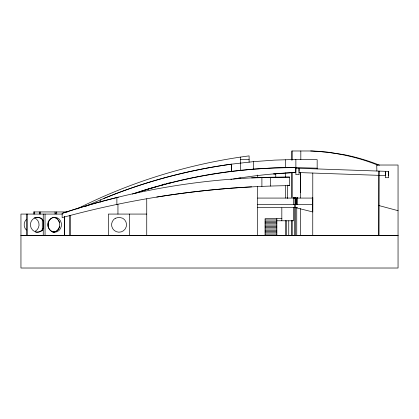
<?xml version="1.0" encoding="UTF-8"?>
<svg xmlns="http://www.w3.org/2000/svg" width="419" height="419" viewBox="0 0 419 419"><rect width="100%" height="100%" fill="white"/><g stroke="black" fill="none" stroke-linecap="round" stroke-linejoin="round"><path stroke-width="0.63" d="M295.893 159.45L274.597 160.116L253.359 161.655L231.429 164.164L231.419 171.345A497.369 497.369 0 0 0 132.331 194.086M300.481 235.399L300.507 208.583M300.512 197.972L300.538 172.612L300.633 192.625M312.747 235.399L312.789 173.042M312.773 197.569L312.747 211.941L295.683 207.672M294.672 198.077L294.688 197.569L294.777 198.077M295.725 172.56L295.893 167.584L317.167 168.181M298.967 171.34L299.072 168.297L299.072 174.692L295.877 174.692L295.877 159.45L317.167 159.655L317.167 168.925M385.401 171.387L385.401 175.571L298.925 172.56M388.455 175.687L388.602 171.423L295.877 168.187M294.641 198.077L294.698 197.569M297.71 198.077L297.616 197.569L297.663 198.585M293.441 198.077L293.352 197.569L293.394 198.585M295.667 197.569L296.034 198.077L295.673 197.569L294.971 198.077L295.343 198.585M295.343 197.569L295.154 198.444M76.944 208.987C130.791 181.762 189.288 163.782 249.106 155.878L249.106 162.263M85.392 206.478C131.671 185.35 181.045 171.13 231.429 164.164L231.419 171.345L253.359 169.119L274.607 167.899L295.893 167.584M139.815 191.708L141.669 191.085M142.271 190.886L149.667 188.623M251.578 177.897L289.623 177.106L289.623 185.638C212.842 186.523 136.196 197.307 62.143 217.629L62.143 213.36L80.757 207.431L99.528 202.021L118.441 197.134M150.919 188.267L152.799 187.728M154.674 187.193L155.926 186.837M159.681 185.764L164.735 184.318M166.49 183.815L170.91 182.763M236.311 178.599L240.506 177.886M296.285 207.672L297.485 207.667M293.693 207.656L294.887 207.656M310.683 150.981L327.464 152.123L344.266 154.711A217.115 209.458 90 0 1 376.162 163.855L379.504 165.191M240.574 159.655L249.106 159.655M241.056 170.203L242.156 170.203M275.765 173.943L273.628 173.943L295.725 172.445A511.719 511.719 0 0 0 233.404 179.028M168.171 183.087L168.888 183.265M164.84 184.329L164.169 184.329L164.169 183.978M287.492 185.685L289.623 185.685M148.808 188.634L149.374 188.634M257.638 198.077L312.768 198.077M257.638 204.477L312.768 204.477M257.638 207.672L295.055 207.672M33.792 211.941L67.538 211.941M62.468 214.072L20.95 214.072L20.95 268.019L398.05 268.019L398.05 165.023L376.723 165.023L376.88 171.015M146.739 214.072L108.353 214.072L108.353 235.399M281.914 218.65L265.101 218.65L265.101 235.399M265.101 219.938L276.828 219.938M276.739 220.782L293.551 220.782L293.551 207.897M265.101 221.227L276.828 221.227M265.101 222.515L276.828 222.515M265.101 223.804L276.828 223.804M265.101 225.092L276.828 225.092M265.101 226.38L276.828 226.38M265.101 227.669L276.828 227.669M265.101 228.957L276.828 228.957M265.101 230.246L276.828 230.246M265.101 231.534L276.828 231.534M265.101 232.823L276.828 232.823M265.101 234.111L276.828 234.111M20.95 235.399L398.05 235.399M20.95 235.468L398.05 235.468M318.969 151.338L312.281 150.981L291.844 150.981L291.844 160.142M317.408 151.338C336.829 152.778 356.071 156.868 374.287 163.782L377.985 165.275M378.855 205.54L398.05 210.684M287.125 197.569L287.492 198.077M388.602 171.423L388.602 177.708L385.401 177.708L385.401 171.308M300.821 150.981L300.821 159.498M297.637 197.569L297.637 198.585M297.616 198.077L297.626 204.477M296.752 207.698L296.752 235.399M296.422 198.077L296.422 204.477M296.238 198.077L296.238 204.477M296.128 198.077L296.128 204.477M295.824 198.077L295.824 204.477M295.683 198.077L295.683 235.399M294.709 197.569L294.709 198.077M294.62 204.477L294.62 235.399M293.373 197.569L293.373 204.477M292.064 150.981L292.064 160.142M292.064 172.576L292.064 197.443M292.064 220.347L292.064 235.399M291.844 172.576L291.844 197.443M291.844 220.347L291.844 235.399M288.754 220.782L288.754 235.399M287.492 185.109L287.492 198.171M286.622 220.782L286.622 235.399M285.36 159.78L285.36 167.741M285.36 172.895L285.36 177.536M285.36 185.732L285.36 198.009M285.36 220.567L285.36 235.399M281.825 207.882L281.825 220.782M276.828 218.65L276.828 235.399M275.765 173.765L275.765 177.19M270.433 177.253L270.433 186.057M261.901 177.253L261.901 186.429M257.638 175.058L257.638 177.75M257.638 186.612L257.638 235.399M253.359 161.655L253.359 169.119M240.574 157.12L240.574 163.122M240.506 163.127L240.506 170.423M164.683 183.978L164.683 184.329M146.739 198.774L146.739 235.399M129.68 214.072L129.68 235.399M117.949 204.2L117.949 214.072M116.88 197.532L116.88 204.435M100.743 199.79L100.743 202.319M70.675 215.382L70.675 235.399M69.402 215.445L69.402 235.399M64.526 216.66L64.526 235.399M64.374 216.66L64.374 235.399M56.733 214.072L56.733 211.941L55.009 214.072L55.009 211.941M48.133 221.829L48.133 226.998M45.048 214.072L45.048 235.399M43.309 220.535L43.309 228.936M43.246 214.072L43.246 235.399M42.277 219.242L42.277 230.23M40.297 214.072L40.297 211.941L39.355 214.072L39.355 211.941M34.138 211.941L34.138 214.072M33.97 211.941L33.97 214.072M27.272 214.072L27.272 235.399M26.387 214.072L26.387 235.399M62.143 213.36A704.475 704.475 0 0 1 289.623 177.106M135.672 193.122A502.837 502.837 0 0 1 136.877 192.724M137.474 192.531A502.837 502.837 0 0 1 295.872 167.584M103.86 198.433A520.45 520.45 0 0 1 231.419 164.169M156.732 197.05A896.047 896.047 0 0 1 251.604 186.869M52.909 217.272A7.463 6.767 -90 0 1 59.676 224.736A7.463 6.767 -90 0 1 52.909 232.199M42.864 230.015A7.463 7.301 90 0 1 32.541 230.015A7.463 7.301 90 0 1 32.541 219.456A7.463 7.301 90 0 1 42.864 219.456M35.547 232.084A7.463 7.301 90 0 0 43.136 228.465A7.463 7.301 -90 0 1 42.408 229.533M35.547 217.382A7.463 7.301 90 0 1 43.136 221.002A7.463 7.301 -90 0 0 42.408 219.938M34.164 217.723A7.463 7.463 0 0 1 35.343 231.199M26.334 230.015A7.463 7.463 0 0 1 26.334 219.456M54.784 232.199A7.463 6.819 -90 0 1 47.965 224.736A7.463 6.819 -90 0 1 54.784 217.272M53.051 217.272A7.463 6.819 -90 0 1 57.434 219.017M58.272 219.938A7.463 6.819 -90 0 1 59.634 222.803M59.634 226.669A7.463 6.819 -90 0 1 53.051 232.199M230.822 179.473A511.719 511.719 0 0 1 232.11 179.248M295.149 198.077L295.149 204.477L295.149 198.077M378.86 175.352L378.855 235.399L379.012 171.088L378.865 175.352M115.319 218.273L113.774 219.456A7.463 7.463 0 0 0 114.256 230.455A7.463 7.463 0 0 0 125.166 229.015A7.463 7.463 0 0 0 122.788 218.273L119.054 217.272L115.319 218.273M48.855 221.002A7.463 6.767 90 0 0 54.711 232.199A7.463 6.767 90 0 0 60.572 221.002A7.463 6.767 90 0 0 48.855 221.002"/></g></svg>
